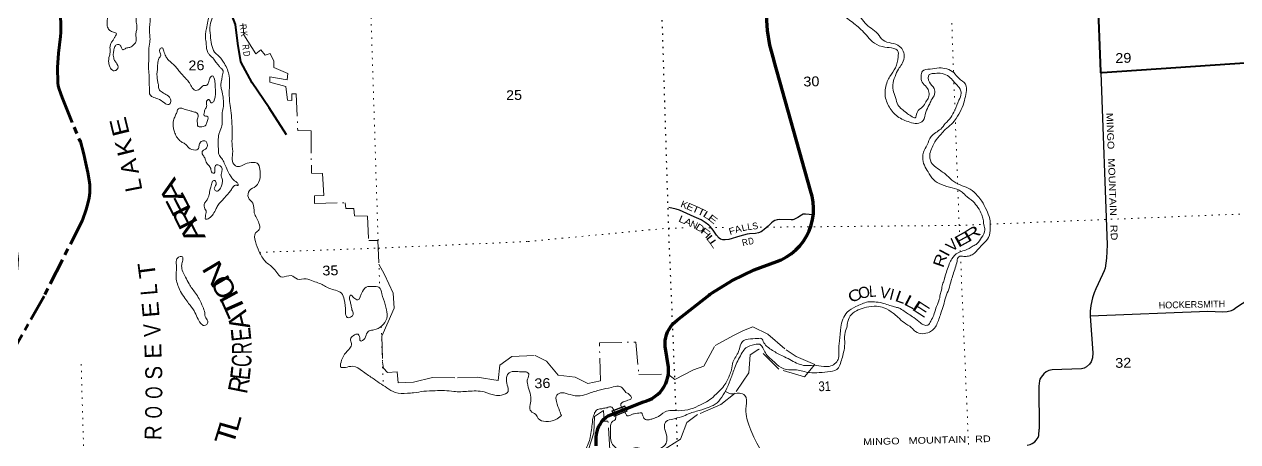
# Model space of a CAD drawing. Header units: feet. Extents: x 485078 to 733631, y 372822 to 564222.
# Drawn here: x 701063 to 722722, y 405261 to 412713 of the extents above; entities that cross this region are included whole.
import ezdxf
from ezdxf.enums import TextEntityAlignment as Align

# ---------------------------------------------------------------- set-up
doc = ezdxf.new("R2010")
doc.units = ezdxf.units.FT
doc.header["$LTSCALE"] = 80
for name, pattern in [('DOT_DASHED', [7.7, 5, -1.2, 0.3, -1.2]), ('DOTTED', [1.5, 0.3, -1.2]), ('LONG_DASH_SHORT_DASH', [9.9, 6, -1.2, 1.5, -1.2])]:
    doc.linetypes.add(name, pattern=pattern)
for name, color, linetype, lineweight in [('11', 7, 'LONG_DASH_SHORT_DASH', 60), ('23', 7, 'Continuous', 70), ('26', 7, 'Continuous', 40), ('27', 7, 'Continuous', 25), ('29', 7, 'Continuous', 25), ('30', 7, 'Continuous', 25), ('39', 7, 'Continuous', 13), ('41', 7, 'Continuous', 13), ('44', 7, 'DOT_DASHED', 13), ('59', 7, 'Continuous', 13), ('6', 7, 'DOTTED', 25), ('7', 7, 'DOTTED', 13)]:
    doc.layers.add(name, color=color, linetype=linetype, lineweight=lineweight)

msp = doc.modelspace()

# ---------------------------------------------------------------- linework, layer by layer
at = {"layer": '11'}
for points in [[(701693.83, 413792.79), (701715.96, 412568.41), (701709.52, 412495.7), (701671.11, 412195.01), (701656.75, 411943.88), (701659.35, 411667.01), (701667.14, 411613.69), (701685.42, 411552.17), (701738.15, 411406.71), (702059.06, 410622.02)], [(702103.54, 409216.39), (702169, 409406.88), (702199.03, 409516.38), (702220.8, 409614.68), (702232.28, 409701.61), (702235.04, 409792.86), (702232.42, 409848.08), (702222.89, 409930.26), (702197.3, 410066.64), (702163.39, 410227.27), (702122.8, 410396.19), (702058.34, 410644.59)], [(702103.57, 409215.45), (701414.95, 407860.68), (700402.86, 406071.72), (700171.7, 405618.33), (700078.65, 405415.49), (699988.81, 405173.09)]]:
    msp.add_lwpolyline(points, dxfattribs=at)
at = {"layer": '23'}
for points in [[(715148.14, 409330.55), (715151.75, 409435.29), (715144.39, 409539.84), (715126.14, 409643.05), (715097.2, 409743.78), (714449.38, 412054.64), (714439.92, 412082.61), (714369.51, 412339.07), (714326.29, 412601.48), (714310.74, 412866.97), (714300.02, 415248.22)], [(711269.17, 405185.37), (711271.13, 405297.7), (711270.74, 405346.01), (711275.48, 405395.93), (711285.42, 405445.08), (711300.44, 405492.93), (711320.38, 405538.94), (711345.01, 405582.61), (711374.08, 405623.47), (711407.26, 405661.07), (711444.19, 405695), (711484.46, 405724.87), (711801.05, 405849.63), (712118.12, 405974.59), (712156.8, 405985.25), (712213.84, 406006.45), (712268.35, 406033.49), (712319.74, 406066.09), (712367.44, 406103.87), (712410.93, 406146.44), (712449.73, 406193.31), (712483.42, 406243.99), (712511.63, 406297.91), (712534.04, 406354.49), (712550.42, 406413.09), (712560.59, 406473.09), (712564.42, 406533.82), (712561.89, 406594.62), (712501.54, 406959.51), (712499.33, 407011.08), (712502.54, 407065.27), (712511.4, 407118.82), (712525.81, 407171.16), (712545.61, 407221.71), (712570.58, 407269.9), (712600.46, 407315.23), (712634.91, 407357.18), (712673.56, 407395.3), (712715.98, 407429.17), (713293.58, 407883.14), (713307.82, 407894.33), (713343.58, 407918.11), (713699.81, 408140.32), (714088.74, 408329.63), (714495.33, 408477.24), (714574.22, 408510.05), (714666.73, 408559.3), (714753.6, 408617.95), (714833.85, 408685.36), (714906.62, 408760.79), (714971.11, 408843.41), (715026.6, 408932.32), (715072.5, 409026.54), (715108.3, 409125.05), (715133.61, 409226.75), (715148.14, 409330.55)]]:
    msp.add_lwpolyline(points, dxfattribs=at)
at = {"layer": '26'}
for points in [[(705741.46, 410737.37), (705434.1, 411218.92), (705131.26, 411670.23), (704926.92, 412041.77), (704877.24, 412372.53), (704831.51, 412709.39), (704715.3, 413017.22), (704567.98, 413371.19), (704175.43, 414120.51), (704054.2, 414359.61), (703935.06, 414463.39), (703791.6, 414566.92), (703740.34, 414631.38), (703714.35, 414713.56), (703699.39, 414895.21), (703692.71, 415723.34), (703644.23, 416259.89), (703642.36, 416284.89)], [(722928.74, 412023.05), (720302.6, 411848.72), (720277.46, 411847.05), (720276.64, 411868.53), (720223.13, 413257.84)]]:
    msp.add_lwpolyline(points, dxfattribs=at)
at = {"layer": '29'}
for p, q in [((720277.47, 411847.05), (720287.27, 411847.7)), ((720277.6, 411843.53), (720389.4, 408778.74)), ((719173.32, 406255.51), (719177.62, 405484.91))]:
    msp.add_line(p, q, dxfattribs=at)
for points in [[(715138.76, 409311.76), (715005.78, 409322.4), (714967.35, 409321.46), (714937.36, 409306.45), (714869.89, 409265.19), (714795.86, 409228.62), (714782.74, 409224.87), (714753.68, 409220.18), (714547.51, 409227.68), (714499.72, 409221.12), (714458.48, 409207.99), (714428.49, 409191.11), (714397.56, 409167.66), (714337.58, 409107.64), (714266.36, 409047.63), (714241.06, 409024.19), (714213.88, 409006.36), (714167.03, 408991.37), (714112.66, 408980.11), (714007.71, 408972.61), (713962.72, 408965.1), (713835.27, 408931.34), (713636.59, 408871.32), (713572.87, 408863.83), (713531.63, 408867.57), (713492.27, 408878.83), (713464.15, 408897.58), (713419.17, 408950.1), (713359.19, 409036.37), (713307.66, 409101.1), (713280.47, 409126.4), (713215.81, 409176.12), (713145.52, 409220.18), (713021.81, 409276.44), (712758.48, 409391.81), (712699.43, 409415.24), (712564.48, 409445.25)], [(720389.4, 408778.74), (720381.17, 408537.17), (720353.26, 408360.01), (720338.23, 408310.62), (720308.19, 408245.13), (720190.14, 407992.81), (720157.94, 407918.72), (720132.18, 407829.61), (720102.14, 407691.1), (720087.11, 407593.39), (720084.97, 407502.13), (720136.48, 406849.32), (720127.88, 406758.05), (720119.3, 406721.55), (720106.43, 406686.12), (720074.22, 406644.24), (720020.58, 406600.22), (719979.78, 406575.52), (719930.43, 406561.57), (719406.71, 406544.39), (719350.89, 406534.72), (719303.69, 406510.03), (719258.6, 406471.38), (719213.54, 406415.54), (719192.06, 406379.04), (719183.47, 406345.75), (719173.32, 406255.51)], [(722449.22, 407579.18), (722530.76, 407584.27), (722608.03, 407602.53), (722644.52, 407622.92), (722702.47, 407662.65), (722899.94, 407795.79)], [(720085.12, 407508.37), (722190.11, 407592.05), (722449.22, 407579.18)], [(718963.25, 405201.35), (719018.2, 405213), (719054.69, 405228.03), (719099.76, 405260.24), (719125.52, 405288.16), (719159.86, 405335.4), (719172.74, 405371.91), (719177.62, 405484.91)]]:
    msp.add_lwpolyline(points, dxfattribs=at)
at = {"layer": '39'}
for points in [[(704321.66, 424638.73), (704351.1, 424567.94), (704458.5, 424367.88), (704502.11, 424219.09), (704530.67, 424112.47), (704501.18, 423978.35), (704393.76, 423800.16), (704308.06, 423646.68), (704180.22, 423478.18), (703993.55, 423223.5), (703875.94, 423049.14), (703779.49, 422830.71), (703691.13, 422612.45), (703606.76, 422396.3), (703519.13, 422143.66), (703442.26, 421860.91), (703346.62, 421699.14), (703258.94, 421543.6), (703133.21, 421371.09), (703081.05, 421161.67), (703083.51, 420951.34), (703089.42, 420769.41), (703049.56, 420552.15), (703008.63, 420385.44), (702939.45, 420121.05), (702930.73, 419961.07), (702956.58, 419791.68), (703036.32, 419655.78), (703050.33, 419548.69), (703067.53, 419402.47), (703080.42, 419230.45), (703078.89, 418987.11), (703071.89, 418841.32), (703049.53, 418656.78), (702902.74, 418239.08), (702868.17, 418058.34), (702866.62, 418036.06), (702861.12, 418009.65), (702747.04, 417764.56), (702678.42, 417568.96), (702586.48, 417328.37), (702513.09, 417071.99), (702427.18, 416833.55), (702338.51, 416629.44), (702310.66, 416418.5), (702242.51, 416200.65), (702206.74, 415981.45), (702214.53, 415805.63), (702237.16, 415692.82), (702276.86, 415537.88), (702361.19, 415470.84), (702435.04, 415421.79), (702477.06, 415347.82), (702408.08, 415263.46), (702360.05, 415145.15), (702476.63, 415177.89), (702621.39, 415217.29), (702680.6, 415190.19), (702759.14, 415015.82), (702821.08, 414766.27), (703073.74, 414676.41), (703241.07, 414605.01), (703397.65, 414563.74), (703491.32, 414533.3), (703555.4, 414467.87), (703568.61, 414322.5), (703570.38, 414144.53), (703614.42, 414070.59), (703686.45, 414106.46), (703726.57, 414216.52), (703758.05, 414257.63), (703871.28, 414257.94), (703976.3, 414169.08), (704074.32, 414029.5), (704148.51, 413869.2), (704195.69, 413742.74), (704230.1, 413646.35), (704291.94, 413590.99), (704370.6, 413505.63), (704445.4, 413317.03), (704483.38, 413147.9), (704466.92, 412971.57), (704423.19, 412841.21), (704379.76, 412696.7), (704385.75, 412510.72), (704405.33, 412351.33), (704460.81, 412214.92), (704572.33, 412105.96), (704620.28, 412038.18), (704713.91, 411819.62), (704721.97, 411536.59), (704735.83, 411265.82), (704759.97, 411082.25), (704766.16, 410981.23), (704776.28, 410791.3), (704769.67, 410627.31), (704787.74, 410443.61)], [(701660.32, 423314.24), (701561.7, 423149.14), (701474.19, 422990.4), (701327.3, 422619.32), (701201, 422471.36), (701008.34, 422488.87), (700953.83, 422486.97), (700971.24, 422451.18), (701078.33, 422335.65), (701130.56, 422169.67), (701124.46, 421761.05), (701094.04, 421646.77), (701123.08, 421508.28), (701149.07, 421282.75), (701081.76, 420948.82), (701033.02, 420896.57), (701031.91, 420811.62), (700952.62, 420649.12), (700820.34, 420440.3), (700703.6, 419957.05), (700594.36, 419900.66), (700481.07, 419961.39), (700292.09, 420165.04), (700161.68, 420194.85), (700053.07, 420120.28), (700087.95, 420046.7), (700155.71, 419958.09), (700144.64, 419810.11), (700413.56, 419633.52), (700698.97, 419506.03), (700746.8, 419467.27), (700588.34, 419314.13), (700573.72, 419210.51), (700638.49, 418974.21), (700539.99, 418724.1), (700385.16, 418348.7), (700312.43, 417879.12), (700108.72, 417455.5), (700071.14, 417256.05), (699777.01, 416406.72), (699542.39, 416058.85), (699516.57, 415869.92), (699458.94, 415548.46), (699436.53, 415377.85), (699319.71, 415131.15), (699253.86, 414872.07), (699402.12, 414442.58), (699388.28, 414199.48), (699220.02, 413686.13), (699125.57, 413260.27), (698989.8, 413152.41), (698968.92, 413054.63), (698978.68, 412830.55), (698967, 412583.49), (698940.96, 412459.25), (698849.34, 412361.02), (698947.11, 412222.92), (699096.27, 411943.06), (699105.33, 411797.81), (699148.92, 411647.71), (699167.05, 411239.94), (699338.97, 411061.98), (699846.71, 410818.94), (699974.69, 410625.28), (699953.82, 410351.61), (699876.9, 410120.46), (699745.66, 409939.97), (699636.78, 409697.59), (699484.24, 409490.07), (699113.28, 409343.65), (698949.73, 409220.66), (699010.24, 409166.17), (699206.52, 409160.91), (699207.36, 409078.05), (699106.33, 409017.9), (699106.75, 408947.15), (699331.72, 408930.77), (699583.56, 409014.39), (699826.97, 409107.82), (699875.35, 409287.43), (699978.18, 409412.33), (700041.95, 409556.09), (699977.74, 409717.61), (700014.98, 409927.16), (700252.47, 410074.97), (700396.18, 410011.26), (700513.17, 409784.87), (700826.61, 409080.13), (700945.3, 408336.23), (700889.47, 408138.16), (700686.81, 407801.52)], [(703290.42, 411816.58), (703282.5, 411903.4), (703281.12, 411968.1), (703285.45, 412144.17), (703285.1, 412255.42), (703304.45, 412391.35), (703307.28, 412448.04), (703298.03, 412597.54), (703311.39, 412824.37), (703312.72, 412951.83), (703314.05, 413079.3), (703315.85, 413184.52), (703310.12, 413263.29), (703309.04, 413313.84), (703302.42, 413340), (703195.81, 413313.53), (703109.16, 413299.61), (703024.48, 413287.75), (702950.43, 413251.83), (702956.41, 413160.93), (702980.8, 413060.29), (703017.49, 412951.82), (703056.29, 412839.34), (703062.27, 412748.44), (703074.23, 412661.7), (703061.76, 412582.56), (703055.23, 412509.6), (703055.67, 412394.31), (703022.12, 412355.19), (702948.5, 412299.05), (702876, 412285.42), (702828.05, 412258.14), (702796.96, 412293.91), (702767.58, 412343.87), (702724.96, 412351.08), (702681.23, 412315.8), (702658.61, 412238.46), (702652.12, 412163.49), (702659.26, 412113.06), (702668.04, 412080.88), (702701.46, 412031), (702731.99, 411926.44), (702710.36, 411897.68), (702656.05, 411884.42), (702589.82, 411955.88), (702570.21, 412022.22), (702581.64, 412149.9), (702598.15, 412229.13), (702592.73, 412293.74), (702599.6, 412350.52), (702620.97, 412391.42), (702656.28, 412442.72), (702679.63, 412485.68), (702702.46, 412552.9), (702675.88, 412566.51), (702602.47, 412595.34), (702559.04, 412640.97), (702540.97, 412729.6), (702547.37, 412808.62), (702548.7, 412936.09), (702501.43, 413066.6), (702421.51, 413305.66), (702377.43, 413476.69), (702402.96, 413606.68), (702416.63, 413724.28), (702414.52, 413823.36), (702452.23, 413856.5), (702540.91, 413870.46), (702572.21, 413919.66), (702552.9, 414066.92), (702471.36, 414097.61), (702389.13, 414160.64), (702370.58, 414366.59), (702360.99, 414437.19), (702372.34, 414568.9), (702362.23, 414663.77), (702362.31, 414754.79), (702366.3, 414851.97), (702375.67, 414886.55), (702439.53, 414926.3), (702463.75, 414928.82), (702479.1, 414872.5), (702466.25, 414811.55), (702440.66, 414778.66), (702421.44, 414731.74), (702496.19, 414640.23), (702564.57, 414562.75), (702626.8, 414489.19), (702736.25, 414382.21), (702810.96, 414292.73), (702852.07, 414261.21), (702912.41, 414181.54), (702962.99, 414085.49), (703017.7, 413985.47), (703046.51, 413866.72), (703064.97, 413759.89), (703061.32, 413646.54)], [(717625.83, 409791.85), (717432.47, 409850.57), (717290.98, 409942.73), (717195.12, 410076.28), (717127.85, 410196.26), (717098.69, 410331.19), (717112.79, 410428.57), (717176.73, 410559.35), (717250.35, 410710.56), (717419.39, 410843.5), (717502.26, 410940.28), (717599.01, 411049.48), (717671.08, 411178.4), (717746.11, 411357.96), (717785.93, 411482.17), (717768.16, 411556.64), (717691.4, 411648.11), (717633.38, 411713.67), (717542.64, 411796.76), (717412.33, 411838.57), (717289.08, 411834.01), (717214.68, 411814.27), (717219.55, 411680.87), (717300.79, 411569.26), (717311.07, 411466.31), (717252.76, 411355.88), (717214.06, 411274.17), (717154.12, 411145.5), (717104.8, 410992.77), (716998.76, 410940.02), (716866.77, 410965.62), (716650.28, 411066.34), (716503.2, 411231.2), (716427.71, 411452.15), (716467.09, 411691.66), (716513.71, 411781.62), (716613.51, 411937.41), (716659.95, 412130.53), (716649.45, 412243.59), (716581.89, 412282.66), (716421.65, 412305.65), (716236.17, 412374.65), (716118.41, 412491.57), (715920.11, 412687.74), (715710.45, 412847.27), (715605.26, 412944.22), (715581.04, 413036.77), (715665.58, 413149.76), (715816.01, 413207.48), (715895.48, 413273.85), (715957.14, 413416.71), (715990.12, 413482.12), (716122.44, 413535.42), (716287.19, 413585.34), (716447.9, 413635.18), (716641.46, 413661.41), (716765.57, 413625.54), (716830.43, 413523.71), (716894.43, 413462.32), (716959.54, 413443.44), (717104.59, 413468.68), (717286.28, 413577.61), (717376.88, 413690.73), (717519.87, 413813.02), (717696.44, 413877.35), (717806.92, 413911.99), (717967.24, 413884.95), (718006.94, 413825.08), (717996.19, 413760.13), (717978.26, 413747.63), (717927.98, 413734.45)], [(717927.98, 413734.45), (717831.91, 413783.04), (717725.17, 413762.64), (717648.54, 413752.97), (717576.21, 413731.25), (717528.34, 413699.92), (717448.53, 413649.73), (717420.71, 413626.9), (717373.15, 413581.42), (717333.97, 413521.95), (717284.74, 413460.25), (717207.03, 413406.06), (717102.62, 413371.54), (717013.64, 413371.73), (716961.13, 413368.63), (716837.06, 413402.48), (716749.5, 413431.02), (716679.96, 413468.02), (716652.74, 413511.96), (716615.97, 413529.41), (716521.44, 413505.21), (716398.54, 413484.47), (716253.83, 413443.06), (716136.13, 413367.81), (716032.62, 413290.83), (715927.48, 413195.62), (715849.99, 413131.31), (715758.35, 413066.72), (715719.39, 412997.14), (715745.15, 412926.87), (715869.35, 412886.95), (715977.38, 412846.7), (716068.82, 412731.26), (716177.84, 412644.5), (716297.35, 412539.76), (716390.72, 412428.41), (716537.41, 412376.81), (716686.26, 412319.2), (716750.77, 412233.55), (716765.35, 412118.55), (716723.43, 411998.34), (716664.56, 411914.19), (716604.66, 411783.49), (716563.43, 411630.93), (716576.12, 411509.83), (716623.61, 411369.21), (716672.68, 411248.85), (716742.78, 411185.57), (716829.18, 411116.55), (716909.17, 411063.58), (716962.2, 411042.43), (716998.53, 411140.27), (717095.5, 411239.36), (717156.31, 411327.6), (717203.09, 411409.47), (717209.19, 411502.65), (717168.94, 411588.8), (717090.1, 411682.24), (717069.71, 411784.99), (717094.01, 411878.54), (717230.8, 411911.7), (717392.11, 411933.23), (717527.92, 411917.82), (717654.75, 411849.64), (717743.86, 411748.31), (717863.42, 411641.54), (717874.65, 411494.11), (717843.3, 411351.87), (717788.09, 411190.93), (717696.42, 411033.28), (717613.64, 410932.46), (717500.46, 410835.05), (717429.42, 410752.68), (717315.03, 410616.82), (717266.66, 410514.68), (717228.52, 410406.68), (717252.13, 410247.37), (717330.75, 410164.03), (717453.96, 410075.55), (717528.02, 410016.39), (717651.71, 409905.66), (717804.94, 409831.95), (717945.74, 409772.15), (718077.68, 409653.5), (718154.62, 409553.94), (718234.71, 409401.86), (718294.84, 409237.23), (718304.35, 409075.6), (718273.52, 408909.09), (718172.98, 408787.68), (718101.81, 408711.37), (718000.85, 408610.17), (717914.62, 408576.03), (717833.86, 408570.32), (717741.01, 408562.34), (717712.29, 408486.9), (717680.56, 408362.85)], [(703938.15, 413587.75), (703970.53, 413491.32), (704069.97, 413380.09), (704126.22, 413302.36), (704180.58, 413218.52), (704226.64, 413144.63), (704297.3, 413055.06), (704353.39, 412985.42), (704357.82, 412872.23), (704337.79, 412768.65), (704314.36, 412634.67), (704297.98, 412549.37), (704295.49, 412476.5), (704309.98, 412365.54), (704317.9, 412278.73), (704339.62, 412208.38), (704368.78, 412168.52), (704445.25, 412091.21), (704497.33, 412019.46), (704536.81, 411969.7), (704572.03, 411929.97), (704603, 411900.27), (704600.85, 411811.22), (704586.49, 411725.97), (704571.96, 411648.8), (704579.79, 411566.03), (704608.83, 411437.17), (704616.66, 411354.39), (704616.92, 411247.19), (704597.06, 411135.53), (704597.54, 411018.21), (704593.33, 410931.15), (704561.38, 410817.21), (704536.53, 410749.95), (704524.88, 410632.38), (704523.21, 410521.1), (704530.18, 410478.76), (704536.08, 410391.9), (704586.22, 410316.07), (704632.46, 410234.09), (704651.64, 410187.96), (704704.54, 410077.79), (704727.72, 410033.77), (704742.48, 410005.75), (704767.51, 409969.86), (704802.73, 409930.13), (704829.44, 409910.45), (704866.47, 409880.87), (704879.02, 409860.9), (704877.61, 409832.55), (704861.26, 409840.31), (704832.97, 409839.73), (704800.97, 409822.88), (704759.78, 409763.37), (704712.52, 409703.74), (704641.48, 409621.36), (704594.09, 409567.79), (704528.94, 409493.63), (704490.03, 409422.03), (704433.52, 409321.75), (704362.18, 409253.52), (704297.85, 409236.02), (704294.92, 409278.43), (704303.95, 409329.19), (704306.92, 409379.82), (704285.84, 409419.84), (704281.75, 409516.85), (704317.05, 409568.15), (704342.25, 409619.24), (704363.41, 409670.25), (704370.42, 409720.96), (704385.21, 409786), (704409.58, 409875.5), (704422.96, 409912.19), (704446.95, 409924.82), (704490.3, 409883.23), (704467.39, 409820.05), (704456.34, 409769.26), (704493.49, 409733.61), (704553.4, 409769.23), (704576.79, 409810.17), (704597.51, 409881.4), (704595.96, 409954.19), (704585.21, 409984.31), (704587.18, 410081.44), (704594.71, 410107.89), (704581.46, 410160.21), (704556.64, 410186), (704517.85, 410203.4), (704493.6, 410202.9), (704467.88, 410176.08), (704465.61, 410093.1), (704454.26, 410056.45), (704413.66, 410063.71), (704389.79, 410140.08), (704348.11, 410197.88), (704302.01, 410273.8)], [(704302.01, 410273.8), (704282.61, 410330.04), (704247.09, 410383.92), (704239.73, 410444.45), (704287.55, 410477.81), (704323.15, 410514.95), (704329.95, 410575.77), (704306.81, 410617.78), (704266, 410635.14), (704209.96, 410607.69), (704182.91, 410548.47), (704162.1, 410481.29), (704115.87, 410468.2), (704001.78, 410508.33), (703929.44, 410581.68), (703866.1, 410612.74), (703835.17, 410640.42), (703795.82, 410684.11), (703768.56, 410730.07), (703736.47, 410812.35), (703722.79, 410884.89), (703723.09, 410965.81), (703734.05, 411020.65), (703762.9, 411090.02), (703789.82, 411155.3), (703816.95, 411210.48), (703849.16, 411217.21), (703936.68, 411190.69), (704026.13, 411168.26), (704081.09, 411151.19), (704150.42, 411124.3), (704162.2, 411045.65), (704150.9, 411006.99), (704154.51, 410932.22), (704165.61, 410885.92), (704210.16, 410882.79), (704290.62, 410902.66), (704310.32, 410927.34), (704331.13, 410994.52), (704342.31, 411039.25), (704321.32, 411075.23), (704278.83, 411076.38), (704270.23, 411100.47), (704279.34, 411147.18), (704282.61, 411183.66), (704300.24, 411210.32), (704319.33, 411263.31), (704317.74, 411338.12), (704357.51, 411369.28), (704401.17, 411313.54), (704427.36, 411318.13), (704454.83, 411357.13), (704471.52, 411428.27), (704473.4, 411529.45), (704471.46, 411620.43), (704461.61, 411703.17), (704419.25, 411793.32), (704375.6, 411753.99), (704351.05, 411672.57), (704321.68, 411627.46), (704263.23, 411618.17), (704189.79, 411553.94), (704107.22, 411538.08), (704061.85, 411579.63), (704011.48, 411665.57), (703959.57, 411729.23), (703885.08, 411808.61), (703822.81, 411884.19), (703766.73, 411953.83), (703704.76, 412015.26), (703626.4, 412086.47), (703588.81, 412142.33), (703554.53, 412232.65), (703524.94, 412292.73), (703480.99, 412267.55), (703497.47, 412158.66), (703472.18, 412111.61), (703444.1, 412005.85), (703439.94, 411916.76), (703431.6, 411833.65), (703437.62, 411740.72), (703449.28, 411668.14), (703460.73, 411605.67), (703463.61, 411565.28), (703503.13, 411513.5), (703591.21, 411460.7), (703667.59, 411387.43), (703678.86, 411333.04), (703641.53, 411281.7), (703564.12, 411308.43), (703445.26, 411382.85), (703353.57, 411415.34), (703299.81, 411470.87), (703298.13, 411549.73), (703292.02, 411646.7), (703294.03, 411741.81), (703290.42, 411816.58)], [(704787.74, 410443.61), (704821.34, 410195.5), (704872.34, 410174.3), (705008.84, 410221.61), (705147.83, 410246.73), (705218.87, 410234.03), (705267.73, 410123.79), (705270.96, 409972.14), (705195.33, 409820.9), (705083.69, 409745.77), (705062.11, 409619.92), (705141.11, 409518.38), (705168.99, 409349.04), (705251.83, 409162.63), (705258.24, 409051.5), (705190.85, 408987.41), (705187.98, 408837.66), (705256.63, 408652.98), (705365.48, 408479.24), (705513.77, 408352.83), (705666.66, 408200.23), (705823.84, 408225.72), (705938.36, 408165.37), (706091.97, 408168.54), (706220.26, 408126.68), (706332.29, 408088.53), (706508.1, 407999.11), (706618.02, 407964.96), (706726.35, 407910.56), (706775.16, 407802.33), (706796.16, 407576.21), (706828.55, 407479.78), (706850.91, 407474.17), (706918.9, 407509.96), (706934.55, 407534.56), (706919.11, 407594.93), (706899.07, 407681.49), (706883.37, 407753.99), (706867.62, 407828.51), (706886.84, 407875.43), (706946.41, 407832.16), (707013.97, 407793.09), (707097.74, 407942.48), (707192.9, 408031.42), (707283.9, 408031.28), (707393.35, 408019.37), (707444.36, 407903.1), (707505.09, 407710.16), (707529.3, 407617.61), (707532.62, 407461.93), (707446.41, 407332.71), (707302.43, 407256.93), (707219.91, 407239.04), (707186.11, 407212.05), (707139.84, 407105.91), (707061.96, 407059.8), (707046.13, 407138.37), (707021.01, 407178.3), (706932.55, 407154.23), (706887.27, 407096.66), (706903.19, 407014.05), (706805.53, 406852.24), (706727.57, 406715.1), (706709.82, 406599.44), (706921.96, 406607.86), (707097.68, 406522.47), (707272.16, 406400.66), (707403.54, 406308.29), (707536.77, 406224.06), (707682.09, 406142.09), (707900.81, 406126.37), (708011.85, 406134.73), (708193.29, 406160.72), (708395.28, 406170.95), (708565.06, 406174.45), (708727.19, 406157.56), (708987.97, 406160.91), (709271.29, 406150.57), (709462.66, 406089.78), (709579.89, 406092.2), (709697.76, 406159.36), (709683.31, 406268.29), (709672.25, 406407.64), (709697.1, 406474.9), (709936.98, 406510.19), (710019.98, 406505.83), (710067.16, 406474.44), (710044.97, 406376.89), (710042.39, 406308.06), (710105.2, 406018.07), (710087.66, 405892.29), (710103.57, 405809.69), (710193.93, 405744.79), (710237.93, 405672.88), (710370.43, 405623.02), (710547.69, 405654.99), (710649.26, 405727.88)], [(717434.07, 407969.4), (717443.15, 408022.18), (717467.53, 408111.68), (717490.23, 408184.97), (717492.08, 408193.1), (717531.85, 408319.33), (717573.82, 408437.52), (717620.47, 408525.46), (717729.36, 408634.92), (717847.79, 408675.79), (718001.78, 408755.83), (718065.64, 408795.58), (718150.27, 408904.53), (718208.02, 409041.25), (718189.82, 409135.95), (718177.73, 409228.75), (718153.73, 409311.19), (718084.19, 409443.26), (717997.01, 409548.67), (717861.2, 409659.15), (717784.86, 409730.4), (717625.83, 409791.85)], [(703996.29, 407730.9), (703929.63, 407822.58), (703850.24, 407942.31), (703803.4, 408052.6), (703776.77, 408163.31), (703775.99, 408294.77), (703777.88, 408395.95), (703776.03, 408482.89), (703795.08, 408537.9), (703887.58, 408562.06), (703885.3, 408479.08), (703870.81, 408399.89), (703893.27, 408295.17), (703941.82, 408199.07), (704003.03, 408078.96), (704117.73, 407915.46), (704184.65, 407811.65), (704248.35, 407669.35), (704282.93, 407564.87), (704301.04, 407474.22), (704341.12, 407396.16), (704275.67, 407336.15), (704212.2, 407373.27), (704151.3, 407479.22), (704092.2, 407595.33), (703996.29, 407730.9)], [(717680.56, 408362.85), (717604.63, 408130.69), (717563.22, 407986.22), (717511.58, 407847.6), (717470.34, 407695.04), (717422.79, 407554.49), (717386.58, 407450.58), (717293.36, 407270.65), (717217.63, 407218.52), (717092.88, 407189.65), (716970.74, 407227.59), (716898.49, 407296.9), (716767.15, 407387.24), (716655.89, 407484.07), (716573.53, 407553.17), (716407.66, 407650.89), (716275.63, 407678.51), (716094.03, 407660.61), (715947.42, 407613.09), (715827.79, 407533.76), (715763.76, 407407.02), (715741.75, 407301.38), (715705.98, 407177.26), (715707.53, 407009.39), (715686.51, 406857.25), (715618.58, 406629.3), (715595.36, 406580.27), (715449.19, 406512.53), (715253.39, 406496.36), (715075.48, 406494.71), (714845.96, 406542.58), (714665.81, 406551), (714494.05, 406640.51), (714399.13, 406729.58), (714302.02, 406826.7), (714259.74, 406912.81), (714189.13, 407000.35), (714100.23, 406996.5), (713941.81, 406934.57), (713878.85, 406852.36), (713756.56, 406613.18), (713682.13, 406405.32), (713605.21, 406219.66), (713511.64, 406055.9), (713395.01, 405930.11), (713250.78, 405866.45), (713062.04, 405803.9), (712951.47, 405773.3), (712829.34, 405716.17), (712678.53, 405676.65), (712640.34, 405665.75), (712519.89, 405624.84), (712492.8, 405567.64), (712496.67, 405480.74), (712534.44, 405321.71), (712520.08, 405236.46), (712408.83, 405143.14), (712318, 405135.2), (712217.07, 405127.05), (712100.27, 405104.42), (712036.75, 405143.57), (711829.08, 405115.01), (711703.68, 405116.47), (711599.35, 405172.99), (711538.8, 405262.76), (711525.67, 405392.08)], [(717434.07, 407969.4), (717413.29, 407887.66), (717387.55, 407777.85), (717334.36, 407644.01), (717294.9, 407520.47), (717243.42, 407415.81), (717188.52, 407343.74), (717152.48, 407338.59), (717116.45, 407347.17), (717059.6, 407381.2)], [(712332.6, 405691.56), (712342.49, 405694), (712500.05, 405796.37), (712738.25, 405815.43), (712962.05, 405846.34), (713134.36, 405920.69), (713272.36, 405992.31), (713383.65, 406083.61), (713510.42, 406207.59), (713585.12, 406308.24), (713652.89, 406449.21), (713683.16, 406546.93), (713710.63, 406681), (713813.7, 406873.27), (713882.71, 407050.68), (713984.98, 407091.22), (714150.5, 407104.74), (714231.61, 407094.28), (714252.73, 407052.24), (714393.32, 406907.47), (714581.64, 406800.09), (714632.69, 406776.87), (714757.45, 406710.67), (715006.06, 406620.72), (715153.57, 406625.78), (715331.95, 406605.19), (715457.14, 406613.83), (715597.71, 406754.28), (715599.43, 406863.55), (715615.37, 407064.13), (715636.52, 407305.28), (715752.14, 407572.65), (715905.71, 407672.91), (716015.84, 407723.73), (716122.32, 407756.27), (716201.1, 407759.91), (716338.93, 407744.55), (716428.38, 407722.12), (716538.35, 407685.95), (716617.69, 407663.31), (716674.63, 407648.3), (716766.84, 407591.54), (716846.83, 407538.57), (716941.18, 407475.79), (717059.6, 407381.2)], [(710649.26, 405727.88), (710617.13, 405812.18), (710563.07, 405976.93), (710566.63, 406094.33), (710664.85, 406134.79), (710805.09, 406101.27), (710985.5, 406080.71), (711140.31, 406122.33), (711347.2, 406187.28), (711542.4, 406231.76), (711671.37, 406252.62), (711747.06, 406211.7), (711801.12, 406142.02), (711807.33, 406136.21)], [(711801.12, 406142.02), (711827.49, 406129.01), (711851.65, 406110.88), (711887.91, 406073.12), (711899.99, 406050.47), (711887.91, 406021.77), (711859.21, 406008.17), (711810.87, 405993.07), (711777.64, 405979.47), (711727.8, 405958.33), (711715.71, 405944.73), (711711.18, 405928.12), (711712.69, 405909.99), (711779.15, 405786.13)], [(713578.58, 406160.66), (713676.13, 406117.95), (713827.59, 406127.14), (713925.47, 406088.7), (713947.75, 405897), (713951.72, 405710.98), (713997.4, 405560.21), (714067.94, 405381.64), (714137.74, 405237.43), (714236.27, 405073.59), (714389.46, 404906.84), (714558.44, 404758.61), (714746.03, 404590.53), (714903.44, 404415.77), (715060.42, 404166.16), (715133.88, 403945.16), (715117.98, 403703.09)], [(711203.24, 405604.54), (711205.17, 405632.07), (711209.71, 405677.38), (711224.81, 405722.69), (711242.94, 405775.56), (711279.19, 405825.41), (711315.44, 405840.51), (711353.2, 405849.57), (711390.96, 405854.1), (711413.62, 405861.66), (711442.32, 405863.17), (711464.97, 405867.7), (711510.29, 405885.82), (711549.56, 405875.25), (711570.71, 405854.1), (711616.02, 405730.25)], [(711525.67, 405392.08), (711526.9, 405405.49), (711526.9, 405437.21), (711525.39, 405468.93), (711525.39, 405512.74), (711526.9, 405548.99), (711537.48, 405591.28), (711554.09, 405613.94), (711588.83, 405639.62), (711609.98, 405651.7), (711616.02, 405669.83), (711619.04, 405687.95), (711620.55, 405713.63), (711616.02, 405730.25)], [(712332.6, 405691.56), (712294.22, 405674.36), (712229.27, 405657.74), (712170.36, 405653.21), (712132.6, 405671.34), (712112.97, 405698.53), (712105.41, 405722.69), (712091.82, 405754.41), (712087.29, 405771.03), (712076.71, 405778.58), (712054.06, 405777.07), (712005.72, 405771.03), (711949.83, 405761.97), (711892.44, 405739.31), (711848.63, 405721.18), (711824.47, 405725.71), (711806.34, 405745.35), (711791.24, 405771.03), (711779.15, 405786.13)], [(711203.24, 405604.54), (711186.45, 405475.99), (711165.12, 405338), (711076.8, 405117.71), (711000.3, 405006.91), (710871.73, 404872.77), (710695.28, 404897.46), (710472.38, 404919.16), (710359.81, 404897.25)]]:
    msp.add_spline(points, degree=3, dxfattribs=at)
at = {"layer": '44'}
for points in [[(704964.05, 412725.17), (704980.42, 412524.13), (705195.61, 412182.58), (705286.45, 412255.79), (705364.4, 412158.95), (705452.46, 412191.68), (705519.59, 412052.11), (705514.98, 411940.88), (705765.38, 411832.62), (705752.61, 411723.18), (705443.17, 411777.28), (705444.12, 411682.36), (705732.2, 411599.38), (705760.88, 411358.34), (705837.08, 411353.79), (705837.89, 411472.24), (705916.41, 411471.12), (705942.98, 410817.31), (706182.06, 410811.78), (706187.76, 410055.16)], [(706187.76, 410055.16), (706388.64, 410051.81), (706412.08, 409656.49), (706241.33, 409653.14), (706244.68, 409515.79), (706789.28, 409525.47), (706800.45, 409425.34), (706947.76, 409425.34), (706954.4, 409295.68), (707187.54, 409285.94), (707210.59, 408852.47), (707375.48, 408854.15), (707392.22, 408432.03), (707489.42, 408245.77), (707645.7, 407910.68), (707666.13, 407646.6), (707560.5, 407399.25), (707445.8, 407145.59), (707455.85, 406679.93), (707474.99, 406574.67), (707544.22, 406497.79), (707716.04, 406506.56), (707736.21, 406315.2), (708009.3, 406322.72), (708346.8, 406406.76), (708792.47, 406398.83), (709148.31, 406414.69), (709518.63, 406356.21), (709548.65, 406625.72), (709766.36, 406785.25), (710178.9, 406800.65), (710386.5, 406701.32), (710592.91, 406446.4), (710897.54, 406416.4), (711123.79, 406303.44), (711347.07, 406349.99), (711327.83, 407028.25), (711979.05, 407038.38), (712034.03, 406459.82), (712546.55, 406472.21), (712677.12, 406371.71), (713005.27, 406543.13), (713191.5, 406608.87), (713396.5, 406980.17), (713730.96, 407161.09), (713902.4, 407246.62), (714064.29, 407313.71), (714335.74, 407179.77), (714660.24, 406903.86), (714840.21, 406781.54), (715170.58, 406641.15)], [(715170.58, 406641.15), (714989.79, 406420.28), (714531.11, 406554.29), (714173.98, 406914.71), (714017.34, 406809.39), (713994.97, 406489.58), (713751.22, 406127.31), (713494.04, 405922.8), (713080.77, 405749.25), (712888.91, 405604.58), (712772.73, 405306.43), (712103.54, 404888)], [(711513.55, 405108.12), (711481.03, 405627.99), (711410.72, 405627.99), (711402.21, 405818.18), (711243.31, 405711.74), (711226.35, 405421.42), (711136.18, 405122.12)]]:
    msp.add_lwpolyline(points, dxfattribs=at)
at = {"layer": '59'}
for points in [[(711551.18, 405811.16), (711784.19, 405901.78), (711822.24, 405803.92), (711589.24, 405713.3)], [(711593.79, 405723.65), (711561.53, 405806.6), (711779.63, 405891.42), (711811.88, 405808.47)]]:
    msp.add_lwpolyline(points, close=True, dxfattribs=at)
at = {"layer": '6'}
for points in [[(712143.87, 421759.72), (712204.73, 419836.63), (712392, 414467.92), (712559.57, 409074.53), (712691.99, 405812.95)], [(712697.3, 405681.96), (712776.77, 403724.65), (712943.03, 398582.06), (712952.12, 398345.58), (713078.3, 395746.86), (713033.88, 393278.12), (713041.55, 393013.29), (713201.4, 387981.83), (713212.69, 387642.23), (713335.51, 382640.34), (713341.12, 382377.49), (713425.5, 378892.14)]]:
    msp.add_lwpolyline(points, dxfattribs=at)
at = {"layer": '7'}
for p, q in [((717648.85, 411868.05), (717580.69, 413731.12)), ((717674.56, 411165.3), (717655.8, 411678.09)), ((717722.35, 409858.96), (717681.55, 410974.08)), ((713278.62, 409081.22), (713565.35, 409083.89)), ((717769.59, 408650.02), (717768.34, 408679.04)), ((717974.09, 403890.42), (717773.24, 408565.18)), ((707432.48, 407318.86), (707470.07, 406266.85))]:
    msp.add_line(p, q, dxfattribs=at)
for points in [[(706754.86, 424714.44), (706970.83, 419490.08), (707214.56, 414033.53), (707382.51, 408717.02), (707407.56, 408016.08)], [(717754.29, 409006.16), (717749.28, 409122.82), (717726.52, 409744.9)], [(718299.16, 409144.94), (723010.33, 409334.41), (728094.6, 409491.77), (732633.95, 409748.04)], [(714195.11, 409089.75), (717749.28, 409122.82), (718196.84, 409140.82)], [(705262.4, 408641.47), (707382.51, 408717.02), (710057.27, 408834.85), (712559.57, 409074.53), (712915.07, 409077.84)], [(702077.87, 406648.26), (702174.85, 403337.25), (702290.38, 398214.06), (702431.38, 392881.59), (702469.26, 391307.22)]]:
    msp.add_lwpolyline(points, dxfattribs=at)

# ---------------------------------------------------------------- texts
at = {"layer": '27', "width": 0.8}
for s, rotation, p in [('R', 279.873, (704912.18, 412654.12)), ('K', 277.094, (704927.94, 412534.76)), ('R', 277.668, (704958.08, 412296.75)), ('D', 278.508, (704974.64, 412178.03))]:
    msp.add_text(s, height=120, rotation=rotation, dxfattribs=at).set_placement(p, align=Align.CENTER)
at = {"layer": '30', "width": 1.2}
for rotation, p in [(272.089, (720376.54, 411130.38)), (1.405, (716036.12, 405199.56))]:
    msp.add_text('MINGO   MOUNTAIN   RD', height=120, rotation=rotation, dxfattribs=at).set_placement(p)
at = {"layer": '30'}
for s, rotation, width, p in [('K', 338.358, 1.1, (712821.18, 409436.88)), ('E', 336.341, 1.2, (712925.98, 409395.68)), ('T', 336.341, 1.35, (713025.84, 409352.99)), ('T', 334.545, 1.4, (713122.73, 409307.51)), ('L', 327.919, 1.6, (713222.98, 409254.24)), ('L', 336.341, 1.35, (712783.17, 409173.56)), ('A', 336.341, 1.25, (712887.52, 409127.84)), ('N', 335.545, 1.1, (712992.22, 409081.17)), ('D', 327.919, 1.3, (713093.92, 409025.26)), ('E', 322.442, 1.55, (713316.24, 409185.61)), ('L', 14.836, 1.1, (713928.26, 409028.39)), ('S', 11.701, 0.95, (714120.07, 409054.81)), ('F', 322.442, 1.65, (713183.89, 408954.34)), ('I', 314.062, 1.4, (713224.59, 408898.8)), ('L', 308.522, 1.8, (713271.68, 408835.37)), ('F', 16.809, 1.1, (713710.26, 408966.7)), ('A', 16.809, 1.1, (713818.87, 408999.51)), ('L', 304.809, 1.7, (713325.16, 408761.72)), ('R', 14.836, 0.9, (713940.49, 408762.66)), ('D', 12.477, 0.85, (714047.59, 408785.57))]:
    msp.add_text(s, height=120, rotation=rotation, dxfattribs=dict(at, width=width)).set_placement(p, align=Align.CENTER)
msp.add_text('L', height=120, rotation=9.088, dxfattribs=at).set_placement((714021.38, 409042.59), align=Align.CENTER)
msp.add_text('HOCKERSMITH', height=120, rotation=1.277, dxfattribs=at).set_placement((721313.03, 407637.35))
at = {"layer": '41'}
for s, height, rotation, width, p in [('E', 300, 103.864, 1.25, (702947.66, 410756.65)), ('K', 300, 103.864, 1.15, (703035.01, 410402.7)), ('A', 300, 102.595, 1.05, (703113.56, 410061.33)), ('E', 200, 28.87, 1.6, (717732.8, 408720.31)), ('R', 200, 32.757, 1.5, (717914.43, 408817.89)), ('R', 200, 70.667, 1.2, (717463.07, 408355)), ('I', 200, 62.017, 1.15, (717554.91, 408550.23)), ('T', 300, 97.38, 1.15, (703416.74, 408200.02)), ('L', 300, 94.965, 0.9, (703443.8, 407888.6)), ('C', 200, 26.309, 1.25, (715822.57, 407729.72)), ('L', 200, 3.346, 0.85, (716147.4, 407843.75)), ('L', 200, 340.776, 1.25, (716589.65, 407779.32)), ('L', 200, 332.422, 1.45, (716746.58, 407718.95)), ('E', 300, 94.965, 1.05, (703478.21, 407492.45)), ('E', 200, 327.096, 1.7, (716888.02, 407629.49)), ('V', 300, 93.302, 0.85, (703501.01, 407147.65)), ('S', 300, 91.964, 0.9, (703527.46, 406376.44)), ('O', 300, 88.97, 0.7, (703524.42, 406026.13)), ('O', 300, 88.97, 0.7, (703518.12, 405675.8)), ('R', 300, 88.387, 0.9, (703508.22, 405287.8))]:
    msp.add_text(s, height=height, rotation=rotation, dxfattribs=dict(at, width=width)).set_placement(p)
for s, height, rotation, p in [('L', 300, 100.971, (703173.05, 409754.44)), ('V', 200, 44.1, (717627.16, 408636.09)), ('O', 200, 16.296, (715979.5, 407802)), ('V', 200, 350.084, (716322.02, 407838.15)), ('I', 200, 345.485, (716489.35, 407803.68)), ('E', 300, 91.964, (703514.64, 406750.24))]:
    msp.add_text(s, height=height, rotation=rotation, dxfattribs=at).set_placement(p)
at = {"layer": '44'}
for s, rotation, width, p in [('A', 117.344, 1.4, (703841.84, 409806.94)), ('E', 117.344, 1.2, (703963.82, 409571.06)), ('R', 117.344, 1.2, (704078.2, 409349.85)), ('A', 117.344, 1.4, (704206.53, 409101.71)), ('N', 120.748, 1.35, (704634.6, 408342.76)), ('O', 118.53, 1.1, (704775.74, 408105.84)), ('I', 118.53, 1.2, (704867.04, 407937.89)), ('T', 113.983, 1.35, (704960.32, 407750.62)), ('A', 103.928, 1.1, (705057.48, 407468.11)), ('E', 95.65, 0.75, (705105.57, 407191.8)), ('R', 90.447, 0.65, (705120.07, 406934.3)), ('C', 86.468, 0.65, (705116.48, 406695.94)), ('E', 83.828, 0.75, (705095.76, 406469.14)), ('R', 78.753, 0.85, (705064.15, 406244.83)), ('L', 74.3, 1.15, (704905.28, 405564.12)), ('T', 72.675, 1.2, (704836.81, 405333.99))]:
    msp.add_text(s, height=350, rotation=rotation, dxfattribs=dict(at, width=width)).set_placement(p, align=Align.CENTER)
at = {"layer": '7'}
for s, width, p in [('29', 1.1, (720538.52, 412021.79)), ('26', 1.1, (703994.19, 411889.22)), ('30', 1.1, (714970.59, 411602.33)), ('25', 1.1, (709663.76, 411358.54)), ('35', 1.1, (706385.34, 408228.25)), ('32', 1.1, (720536.5, 406579.46)), ('36', 1.1, (710169.61, 406215.59)), ('31', 0.85, (715240.81, 406162.41))]:
    msp.add_text(s, height=175, rotation=1.181, dxfattribs=dict(at, width=width)).set_placement(p)

doc.saveas('drawing.dxf')
